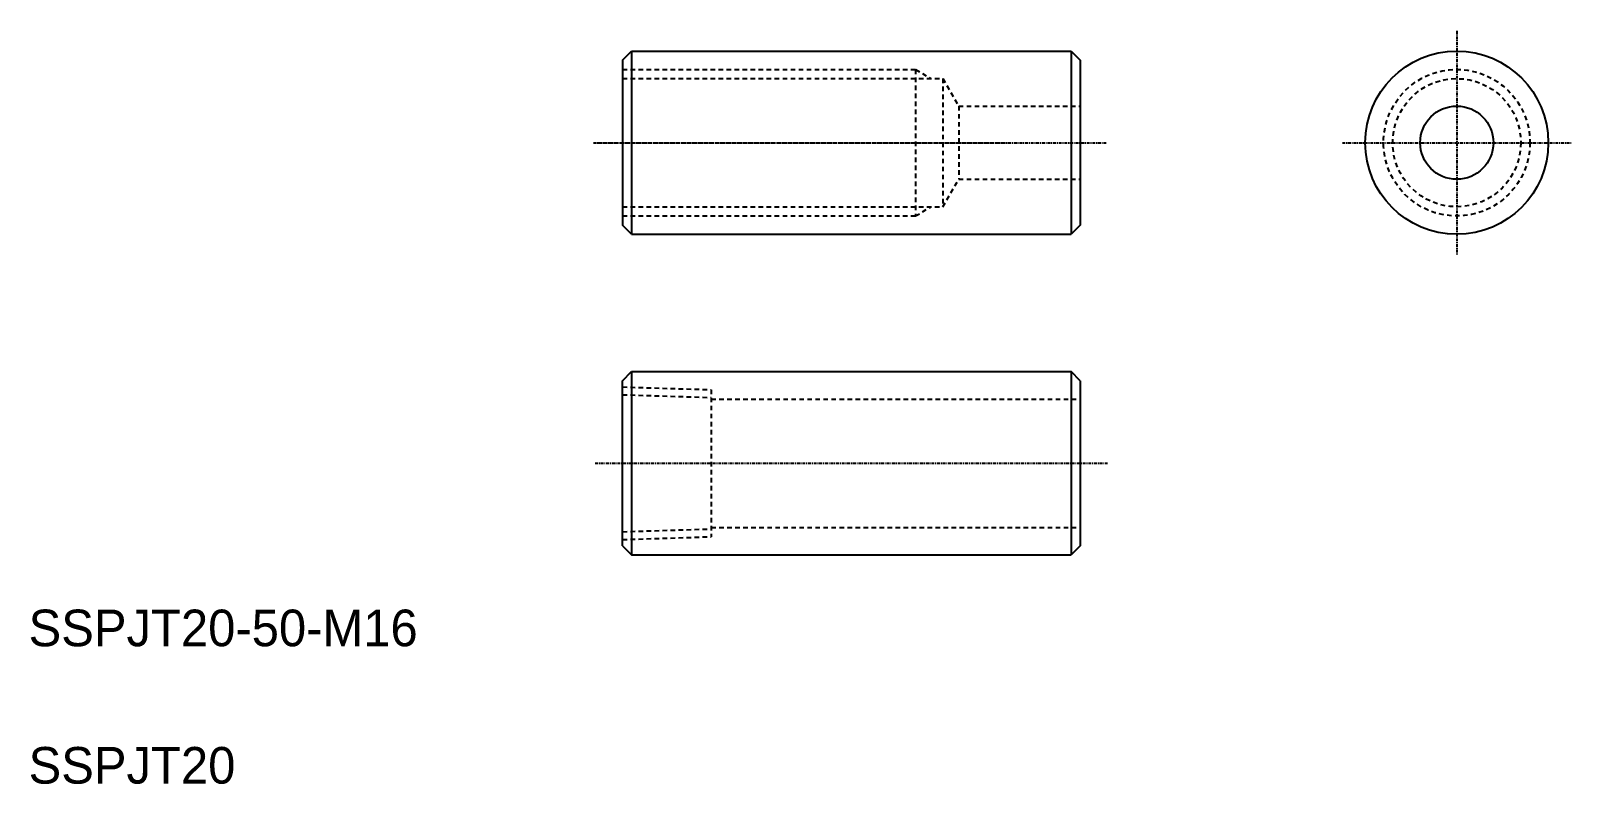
# Model space of a CAD drawing. Extents: x 219 to 387, y 79 to 161.
import ezdxf

# ---------------------------------------------------------------- set-up
doc = ezdxf.new("R2010")
doc.units = 0
doc.header["$LTSCALE"] = 0.25
doc.linetypes.add('CENTER', pattern=[2, 1.25, -0.25, 0.25, -0.25])
doc.linetypes.add('DASHED', pattern=[3.5, 2, -1.5])
doc.layers.get('0').update_dxf_attribs({"linetype": 'CONTINUOUS'})
doc.layers.add('CENTER', color=1, linetype='CENTER')

msp = doc.modelspace()

# ---------------------------------------------------------------- linework, layer by layer
for p, q in [((283.8, 157.79), (284.8, 158.79)), ((284.8, 158.79), (332.8, 158.79)), ((284.8, 158.79), (284.8, 138.79)), ((296.8, 158.79), (296.8, 158.79)), ((308.8, 158.79), (308.8, 158.79)), ((332.8, 158.79), (332.8, 138.79)), ((332.8, 158.79), (333.8, 157.79)), ((283.8, 157.79), (283.8, 139.79)), ((283.8, 156.79), (283.8, 140.79)), ((333.8, 157.79), (333.8, 139.79)), ((284.8, 138.79), (283.8, 139.79)), ((333.8, 139.79), (332.8, 138.79)), ((284.8, 138.79), (332.8, 138.79)), ((283.8, 122.79), (284.8, 123.79)), ((284.8, 123.79), (332.8, 123.79)), ((284.8, 123.79), (284.8, 103.79)), ((332.8, 123.79), (332.8, 103.79)), ((333.8, 122.79), (332.8, 123.79)), ((283.8, 104.79), (283.8, 122.79)), ((333.8, 122.79), (333.8, 104.79)), ((283.8, 104.79), (284.8, 103.79)), ((333.8, 104.79), (332.8, 103.79)), ((284.8, 103.79), (332.8, 103.79))]:
    msp.add_line(p, q)
at = {"color": 3, "linetype": 'DASHED'}
for p, q in [((283.8, 156.79), (315.8, 156.79)), ((315.8, 156.79), (315.8, 140.79)), ((315.8, 156.79), (317.53, 155.79)), ((283.8, 155.79), (318.8, 155.79)), ((318.8, 155.79), (318.8, 141.79)), ((318.8, 155.79), (320.53, 152.79)), ((320.53, 152.79), (333.8, 152.79)), ((320.53, 152.79), (320.53, 144.79)), ((318.8, 141.79), (320.53, 144.79)), ((320.53, 144.79), (333.8, 144.79)), ((283.8, 141.79), (318.8, 141.79)), ((315.8, 140.79), (317.53, 141.79)), ((283.8, 140.79), (315.8, 140.79)), ((283.8, 122.12), (293.5, 121.82)), ((283.8, 121.27), (293.5, 120.97)), ((293.5, 121.82), (293.5, 105.77)), ((293.5, 120.79), (333.8, 120.79)), ((283.8, 106.32), (293.5, 106.62)), ((293.5, 106.79), (333.8, 106.79)), ((283.8, 105.46), (293.5, 105.77))]:
    msp.add_line(p, q, dxfattribs=at)
for radius in [10, 4]:
    msp.add_circle((374.94, 148.79), radius)
for radius in [8, 7]:
    msp.add_circle((374.94, 148.79), radius, dxfattribs=at)
at = {"layer": 'CENTER', "color": 1, "linetype": 'CENTER'}
for p, q in [((374.94, 161), (374.94, 136.58)), ((280.62, 148.79), (336.65, 148.79)), ((281.01, 148.79), (325.8, 148.79)), ((362.44, 148.79), (387.44, 148.79)), ((280.8, 113.79), (336.8, 113.79))]:
    msp.add_line(p, q, dxfattribs=at)

# ---------------------------------------------------------------- texts
for s, p in [('SSPJT20-50-M16', (218.92, 93.81)), ('SSPJT20', (218.92, 78.81))]:
    msp.add_text(s, height=4).set_placement(p)

doc.saveas('drawing.dxf')
